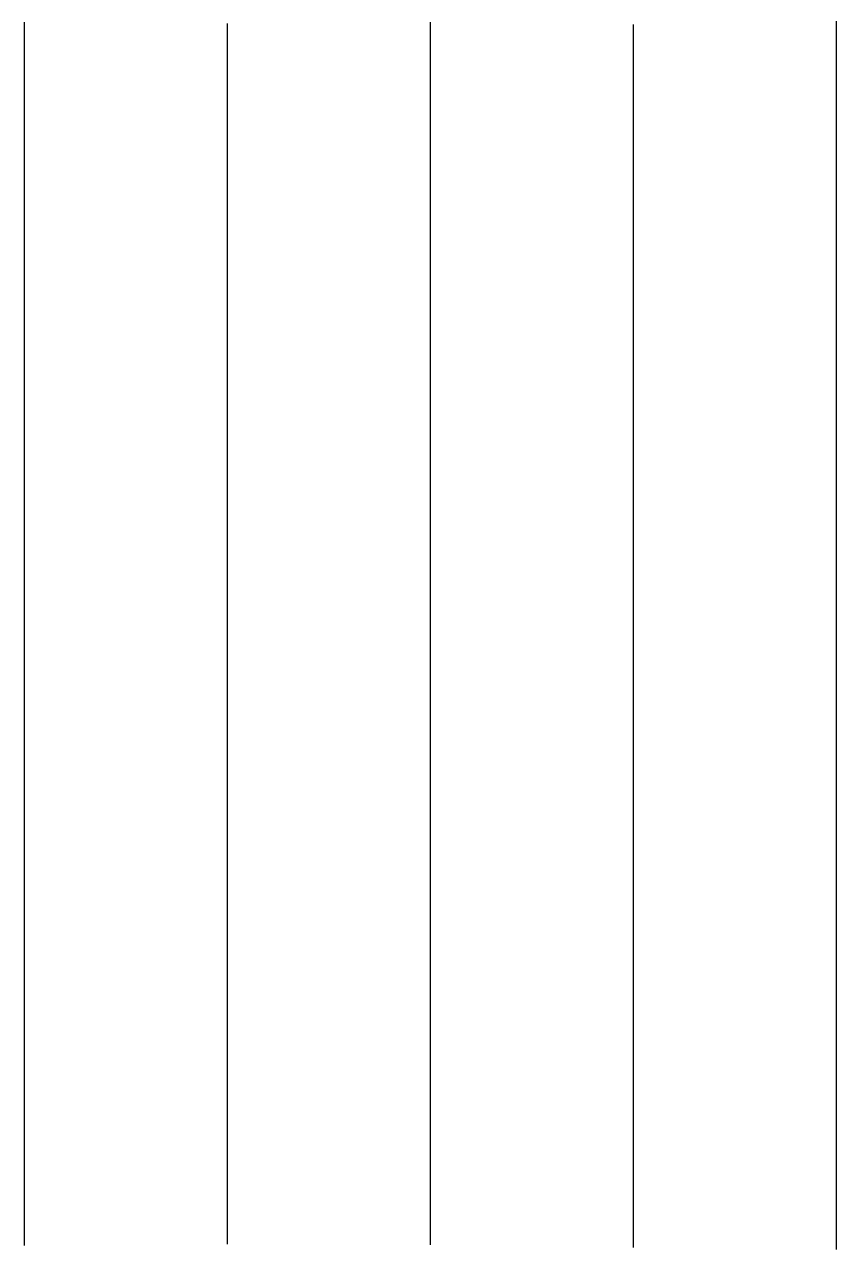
# Model space of a CAD drawing. Extents: x -400 to 0, y -315 to 2087.
# Drawn here: x -400 to 0, y 285 to 886 of the extents above; entities that cross this region are included whole.
import ezdxf

# ---------------------------------------------------------------- set-up
doc = ezdxf.new("R2010")
doc.units = 0

msp = doc.modelspace()

# ---------------------------------------------------------------- linework, layer by layer
at = {"layer": 'LAY0', "color": 2}
for points in [[(-400.1, 284.401), (-400.1, 286.106), (-400.1, 287.815), (-400.1, 289.529), (-400.1, 291.287), (-400.1, 293.055), (-400.1, 294.83), (-400.1, 296.614), (-400.1, 299.002), (-400.1, 301.4), (-400.1, 303.808), (-400.1, 305.618), (-400.1, 307.432), (-400.1, 309.248), (-400.1, 311.066), (-400.1, 312.73), (-400.1, 314.39), (-400.1, 316.048), (-400.1, 317.704), (-400.1, 319.909), (-400.1, 322.11), (-400.1, 324.309), (-400.1, 325.957), (-400.1, 327.604), (-400.1, 329.25), (-400.1, 330.897), (-400.1, 332.624), (-400.1, 334.347), (-400.1, 336.065), (-400.1, 337.779), (-400.1, 340.061), (-400.1, 342.34), (-400.1, 344.617), (-400.1, 346.324), (-400.1, 348.032), (-400.1, 349.741), (-400.1, 351.453), (-400.1, 353.231), (-400.1, 355.018), (-400.1, 356.814), (-400.1, 358.618), (-400.1, 361.034), (-400.1, 363.463), (-400.1, 365.901), (-400.1, 367.736), (-400.1, 369.574), (-400.1, 371.417), (-400.1, 373.262), (-400.1, 374.911), (-400.1, 376.569), (-400.1, 378.234), (-400.1, 379.907), (-400.1, 382.147), (-400.1, 384.398), (-400.1, 386.657), (-400.1, 388.357), (-400.1, 390.06), (-400.1, 391.767), (-400.1, 393.476), (-400.1, 395.047), (-400.1, 396.621), (-400.1, 398.2), (-400.1, 399.783), (-400.1, 401.898), (-400.1, 404.017), (-400.1, 406.141), (-400.1, 407.736), (-400.1, 409.332), (-400.1, 410.929), (-400.1, 412.526), (-400.1, 414.039), (-400.1, 415.551), (-400.1, 417.063), (-400.1, 418.574), (-400.1, 420.588), (-400.1, 422.602), (-400.1, 424.614), (-400.1, 426.122), (-400.1, 427.63), (-400.1, 429.137), (-400.1, 430.644), (-400.1, 432.1), (-400.1, 433.554), (-400.1, 435.004), (-400.1, 436.451), (-400.1, 438.376), (-400.1, 440.297), (-400.1, 442.214), (-400.1, 443.649), (-400.1, 445.082), (-400.1, 446.514), (-400.1, 447.945), (-400.1, 449.343), (-400.1, 450.737), (-400.1, 452.126), (-400.1, 453.512), (-400.1, 455.354), (-400.1, 457.19), (-400.1, 459.022), (-400.1, 460.392), (-400.1, 461.761), (-400.1, 463.127), (-400.1, 464.492), (-400.1, 465.829), (-400.1, 467.161), (-400.1, 468.49), (-400.1, 469.816), (-400.1, 471.579), (-400.1, 473.336), (-400.1, 475.089), (-400.1, 476.402), (-400.1, 477.712), (-400.1, 479.02), (-400.1, 480.327), (-400.1, 481.602), (-400.1, 482.874), (-400.1, 484.145), (-400.1, 485.413), (-400.1, 487.1), (-400.1, 488.784), (-400.1, 490.464), (-400.1, 491.723), (-400.1, 492.979), (-400.1, 494.235), (-400.1, 495.489), (-400.1, 496.968), (-400.1, 498.446), (-400.1, 499.922), (-400.1, 501.395), (-400.1, 503.357), (-400.1, 505.315), (-400.1, 507.268), (-400.1, 508.729), (-400.1, 510.188), (-400.1, 511.643), (-400.1, 513.096), (-400.1, 514.541), (-400.1, 515.983), (-400.1, 517.42), (-400.1, 518.853), (-400.1, 520.759), (-400.1, 522.661), (-400.1, 524.558), (-400.1, 525.979), (-400.1, 527.398), (-400.1, 528.817), (-400.1, 530.235), (-400.1, 531.642), (-400.1, 533.044), (-400.1, 534.442), (-400.1, 535.835), (-400.1, 537.687), (-400.1, 539.534), (-400.1, 541.377), (-400.1, 542.758), (-400.1, 544.136), (-400.1, 545.515), (-400.1, 546.893), (-400.1, 548.257), (-400.1, 549.618), (-400.1, 550.974), (-400.1, 552.327), (-400.1, 554.125), (-400.1, 555.918), (-400.1, 557.707), (-400.1, 559.045), (-400.1, 560.382), (-400.1, 561.718), (-400.1, 563.052), (-400.1, 564.373), (-400.1, 565.691), (-400.1, 567.006), (-400.1, 568.317), (-400.1, 570.06), (-400.1, 571.799), (-400.1, 573.532), (-400.1, 574.83), (-400.1, 576.125), (-400.1, 577.417), (-400.1, 578.708), (-400.1, 579.986), (-400.1, 581.262), (-400.1, 582.535), (-400.1, 583.805), (-400.1, 585.495), (-400.1, 587.18), (-400.1, 588.86), (-400.1, 590.117), (-400.1, 591.371), (-400.1, 592.622), (-400.1, 593.871), (-400.1, 595.108), (-400.1, 596.344), (-400.1, 597.578), (-400.1, 598.809), (-400.1, 600.448), (-400.1, 602.083), (-400.1, 603.712), (-400.1, 604.931), (-400.1, 606.147), (-400.1, 607.36), (-400.1, 608.57), (-400.1, 609.769), (-400.1, 610.968), (-400.1, 612.165), (-400.1, 613.362), (-400.1, 614.954), (-400.1, 616.542), (-400.1, 618.126), (-400.1, 619.31), (-400.1, 620.491), (-400.1, 621.669), (-400.1, 622.843), (-400.1, 624.66), (-400.1, 626.469), (-400.1, 628.27), (-400.1, 630.065), (-400.1, 632.45), (-400.1, 634.825), (-400.1, 637.194), (-400.1, 638.967), (-400.1, 640.738), (-400.1, 642.507), (-400.1, 644.276), (-400.1, 646.022), (-400.1, 647.764), (-400.1, 649.501), (-400.1, 651.234), (-400.1, 653.538), (-400.1, 655.833), (-400.1, 658.12), (-400.1, 659.829), (-400.1, 661.534), (-400.1, 663.233), (-400.1, 664.928), (-400.1, 666.6), (-400.1, 668.272), (-400.1, 669.943), (-400.1, 671.612), (-400.1, 673.832), (-400.1, 676.045), (-400.1, 678.249), (-400.1, 679.895), (-400.1, 681.534), (-400.1, 683.165), (-400.1, 684.787), (-400.1, 686.39), (-400.1, 687.997), (-400.1, 689.604), (-400.1, 691.211), (-400.1, 693.351), (-400.1, 695.485), (-400.1, 697.61), (-400.1, 699.196), (-400.1, 700.773), (-400.1, 702.341), (-400.1, 703.897), (-400.1, 705.704), (-400.1, 707.509), (-400.1, 709.311), (-400.1, 711.109), (-400.1, 713.501), (-400.1, 715.883), (-400.1, 718.255), (-400.1, 720.025), (-400.1, 721.788), (-400.1, 723.543), (-400.1, 725.288), (-400.1, 726.249), (-400.1, 727.21), (-400.1, 728.172), (-400.1, 729.132), (-400.1, 730.412), (-400.1, 731.69), (-400.1, 732.964), (-400.1, 733.917), (-400.1, 734.867), (-400.1, 735.815), (-400.1, 736.759), (-400.1, 737.699), (-400.1, 738.64), (-400.1, 739.58), (-400.1, 740.52), (-400.1, 741.772), (-400.1, 743.021), (-400.1, 744.267), (-400.1, 745.199), (-400.1, 746.129), (-400.1, 747.057), (-400.1, 747.981), (-400.1, 748.903), (-400.1, 749.824), (-400.1, 750.745), (-400.1, 751.664), (-400.1, 752.889), (-400.1, 754.112), (-400.1, 755.332), (-400.1, 756.244), (-400.1, 757.155), (-400.1, 758.064), (-400.1, 758.97), (-400.1, 759.873), (-400.1, 760.776), (-400.1, 761.678), (-400.1, 762.579), (-400.1, 763.778), (-400.1, 764.976), (-400.1, 766.171), (-400.1, 767.065), (-400.1, 767.957), (-400.1, 768.848), (-400.1, 769.737), (-400.1, 770.623), (-400.1, 771.508), (-400.1, 772.392), (-400.1, 773.275), (-400.1, 774.451), (-400.1, 775.624), (-400.1, 776.795), (-400.1, 777.672), (-400.1, 778.547), (-400.1, 779.42), (-400.1, 780.292), (-400.1, 781.16), (-400.1, 782.028), (-400.1, 782.895), (-400.1, 783.761), (-400.1, 784.913), (-400.1, 786.063), (-400.1, 787.211), (-400.1, 788.07), (-400.1, 788.928), (-400.1, 789.784), (-400.1, 790.639), (-400.1, 791.491), (-400.1, 792.342), (-400.1, 793.192), (-400.1, 794.04), (-400.1, 795.169), (-400.1, 796.296), (-400.1, 797.421), (-400.1, 798.263), (-400.1, 799.103), (-400.1, 799.943), (-400.1, 800.78), (-400.1, 801.615), (-400.1, 802.449), (-400.1, 803.281), (-400.1, 804.112), (-400.1, 805.218), (-400.1, 806.321), (-400.1, 807.422), (-400.1, 808.246), (-400.1, 809.069), (-400.1, 809.891), (-400.1, 810.711), (-400.1, 812.336), (-400.1, 813.961), (-400.1, 815.584), (-400.1, 817.205), (-400.1, 819.361), (-400.1, 821.511), (-400.1, 823.652), (-400.1, 825.252), (-400.1, 826.845), (-400.1, 828.43), (-400.1, 830.008), (-400.1, 831.582), (-400.1, 833.153), (-400.1, 834.72), (-400.1, 836.285), (-400.1, 838.365), (-400.1, 840.439), (-400.1, 842.505), (-400.1, 844.049), (-400.1, 845.588), (-400.1, 847.123), (-400.1, 848.652), (-400.1, 850.175), (-400.1, 851.694), (-400.1, 853.209), (-400.1, 854.72), (-400.1, 856.729), (-400.1, 858.731), (-400.1, 860.725), (-400.1, 862.216), (-400.1, 863.702), (-400.1, 865.184), (-400.1, 866.663), (-400.1, 868.133), (-400.1, 869.6), (-400.1, 871.061), (-400.1, 872.518), (-400.1, 874.454), (-400.1, 876.381), (-400.1, 878.301), (-400.1, 879.736), (-400.1, 881.166), (-400.1, 882.593), (-400.1, 884.015), (-400.1, 885.429), (-400.1, 886.839)], [(-300.1, 284.959), (-300.1, 285.85), (-300.1, 286.741), (-300.1, 287.591), (-300.1, 288.442), (-300.1, 289.293), (-300.1, 290.144), (-300.1, 291.279), (-300.1, 292.414), (-300.1, 293.549), (-300.1, 294.4), (-300.1, 295.252), (-300.1, 296.103), (-300.1, 296.954), (-300.1, 297.783), (-300.1, 298.611), (-300.1, 299.436), (-300.1, 300.261), (-300.1, 301.357), (-300.1, 302.45), (-300.1, 303.542), (-300.1, 304.359), (-300.1, 305.174), (-300.1, 305.989), (-300.1, 306.803), (-300.1, 307.604), (-300.1, 308.404), (-300.1, 309.201), (-300.1, 309.996), (-300.1, 311.054), (-300.1, 312.11), (-300.1, 313.163), (-300.1, 313.951), (-300.1, 314.739), (-300.1, 315.525), (-300.1, 316.311), (-300.1, 317.085), (-300.1, 317.857), (-300.1, 318.627), (-300.1, 319.395), (-300.1, 320.417), (-300.1, 321.436), (-300.1, 322.452), (-300.1, 323.214), (-300.1, 323.974), (-300.1, 324.733), (-300.1, 325.491), (-300.1, 326.238), (-300.1, 326.983), (-300.1, 327.726), (-300.1, 328.468), (-300.1, 329.454), (-300.1, 330.438), (-300.1, 331.42), (-300.1, 332.154), (-300.1, 332.888), (-300.1, 333.62), (-300.1, 334.352), (-300.1, 335.302), (-300.1, 336.252), (-300.1, 337.203), (-300.1, 338.153), (-300.1, 339.418), (-300.1, 340.682), (-300.1, 341.943), (-300.1, 342.886), (-300.1, 343.827), (-300.1, 344.765), (-300.1, 345.7), (-300.1, 346.628), (-300.1, 347.555), (-300.1, 348.481), (-300.1, 349.408), (-300.1, 350.641), (-300.1, 351.873), (-300.1, 353.102), (-300.1, 354.023), (-300.1, 354.941), (-300.1, 355.858), (-300.1, 356.772), (-300.1, 357.68), (-300.1, 358.587), (-300.1, 359.493), (-300.1, 360.399), (-300.1, 361.604), (-300.1, 362.808), (-300.1, 364.009), (-300.1, 364.909), (-300.1, 365.808), (-300.1, 366.705), (-300.1, 367.601), (-300.1, 368.491), (-300.1, 369.379), (-300.1, 370.267), (-300.1, 371.153), (-300.1, 372.332), (-300.1, 373.51), (-300.1, 374.686), (-300.1, 375.567), (-300.1, 376.447), (-300.1, 377.326), (-300.1, 378.204), (-300.1, 379.076), (-300.1, 379.947), (-300.1, 380.816), (-300.1, 381.684), (-300.1, 382.839), (-300.1, 383.992), (-300.1, 385.143), (-300.1, 386.006), (-300.1, 386.868), (-300.1, 387.729), (-300.1, 388.59), (-300.1, 389.445), (-300.1, 390.297), (-300.1, 391.149), (-300.1, 391.999), (-300.1, 393.13), (-300.1, 394.26), (-300.1, 395.387), (-300.1, 396.232), (-300.1, 397.076), (-300.1, 397.92), (-300.1, 398.763), (-300.1, 399.6), (-300.1, 400.436), (-300.1, 401.27), (-300.1, 402.102), (-300.1, 403.211), (-300.1, 404.317), (-300.1, 405.422), (-300.1, 406.249), (-300.1, 407.076), (-300.1, 407.902), (-300.1, 408.728), (-300.1, 409.548), (-300.1, 410.366), (-300.1, 411.183), (-300.1, 411.998), (-300.1, 413.084), (-300.1, 414.169), (-300.1, 415.251), (-300.1, 416.062), (-300.1, 416.872), (-300.1, 417.681), (-300.1, 418.49), (-300.1, 419.292), (-300.1, 420.094), (-300.1, 420.894), (-300.1, 421.694), (-300.1, 422.758), (-300.1, 423.821), (-300.1, 424.882), (-300.1, 425.677), (-300.1, 426.471), (-300.1, 427.264), (-300.1, 428.056), (-300.1, 428.843), (-300.1, 429.628), (-300.1, 430.413), (-300.1, 431.198), (-300.1, 432.242), (-300.1, 433.284), (-300.1, 434.325), (-300.1, 435.105), (-300.1, 435.883), (-300.1, 436.661), (-300.1, 437.438), (-300.1, 438.209), (-300.1, 438.98), (-300.1, 439.751), (-300.1, 440.521), (-300.1, 441.546), (-300.1, 442.569), (-300.1, 443.592), (-300.1, 444.357), (-300.1, 445.122), (-300.1, 445.885), (-300.1, 446.647), (-300.1, 447.405), (-300.1, 448.162), (-300.1, 448.919), (-300.1, 449.676), (-300.1, 450.683), (-300.1, 451.69), (-300.1, 452.695), (-300.1, 453.448), (-300.1, 454.199), (-300.1, 454.949), (-300.1, 455.698), (-300.1, 456.443), (-300.1, 457.188), (-300.1, 457.932), (-300.1, 458.677), (-300.1, 459.669), (-300.1, 460.66), (-300.1, 461.649), (-300.1, 462.39), (-300.1, 463.129), (-300.1, 463.868), (-300.1, 464.604), (-300.1, 465.337), (-300.1, 466.07), (-300.1, 466.804), (-300.1, 467.537), (-300.1, 468.515), (-300.1, 469.491), (-300.1, 470.466), (-300.1, 471.196), (-300.1, 471.925), (-300.1, 472.652), (-300.1, 473.377), (-300.1, 474.099), (-300.1, 474.822), (-300.1, 475.545), (-300.1, 476.268), (-300.1, 477.232), (-300.1, 478.195), (-300.1, 479.157), (-300.1, 479.877), (-300.1, 480.596), (-300.1, 481.313), (-300.1, 482.028), (-300.1, 482.74), (-300.1, 483.452), (-300.1, 484.166), (-300.1, 484.879), (-300.1, 485.831), (-300.1, 486.782), (-300.1, 487.731), (-300.1, 488.442), (-300.1, 489.151), (-300.1, 489.858), (-300.1, 490.563), (-300.1, 491.407), (-300.1, 492.25), (-300.1, 493.091), (-300.1, 493.931), (-300.1, 495.049), (-300.1, 496.165), (-300.1, 497.279), (-300.1, 498.115), (-300.1, 498.95), (-300.1, 499.785), (-300.1, 500.619), (-300.1, 501.881), (-300.1, 503.152), (-300.1, 504.429), (-300.1, 505.711), (-300.1, 507.424), (-300.1, 509.136), (-300.1, 510.842), (-300.1, 512.114), (-300.1, 513.377), (-300.1, 514.63), (-300.1, 515.87), (-300.1, 517.112), (-300.1, 518.358), (-300.1, 519.605), (-300.1, 520.854), (-300.1, 522.519), (-300.1, 524.182), (-300.1, 525.841), (-300.1, 527.08), (-300.1, 528.315), (-300.1, 529.544), (-300.1, 530.767), (-300.1, 531.985), (-300.1, 533.204), (-300.1, 534.425), (-300.1, 535.647), (-300.1, 537.275), (-300.1, 538.901), (-300.1, 540.523), (-300.1, 541.737), (-300.1, 542.946), (-300.1, 544.151), (-300.1, 545.351), (-300.1, 546.548), (-300.1, 547.746), (-300.1, 548.943), (-300.1, 550.139), (-300.1, 551.732), (-300.1, 553.323), (-300.1, 554.911), (-300.1, 556.1), (-300.1, 557.286), (-300.1, 558.47), (-300.1, 559.65), (-300.1, 560.827), (-300.1, 562.002), (-300.1, 563.176), (-300.1, 564.349), (-300.1, 565.911), (-300.1, 567.471), (-300.1, 569.027), (-300.1, 570.192), (-300.1, 571.356), (-300.1, 572.518), (-300.1, 573.677), (-300.1, 574.832), (-300.1, 575.986), (-300.1, 577.137), (-300.1, 578.287), (-300.1, 579.817), (-300.1, 581.345), (-300.1, 582.87), (-300.1, 584.012), (-300.1, 585.152), (-300.1, 586.291), (-300.1, 587.428), (-300.1, 588.56), (-300.1, 589.69), (-300.1, 590.818), (-300.1, 591.943), (-300.1, 593.441), (-300.1, 594.935), (-300.1, 596.427), (-300.1, 597.544), (-300.1, 598.659), (-300.1, 599.773), (-300.1, 600.886), (-300.1, 601.993), (-300.1, 603.097), (-300.1, 604.198), (-300.1, 605.297), (-300.1, 606.76), (-300.1, 608.219), (-300.1, 609.674), (-300.1, 610.764), (-300.1, 611.851), (-300.1, 612.938), (-300.1, 614.023), (-300.1, 616.304), (-300.1, 618.604), (-300.1, 620.92), (-300.1, 623.247), (-300.1, 626.356), (-300.1, 629.462), (-300.1, 632.554), (-300.1, 634.856), (-300.1, 637.139), (-300.1, 639.396), (-300.1, 641.624), (-300.1, 643.867), (-300.1, 646.114), (-300.1, 648.362), (-300.1, 650.609), (-300.1, 653.604), (-300.1, 656.591), (-300.1, 659.567), (-300.1, 661.789), (-300.1, 664.001), (-300.1, 666.202), (-300.1, 668.389), (-300.1, 670.582), (-300.1, 672.765), (-300.1, 674.937), (-300.1, 677.101), (-300.1, 679.972), (-300.1, 682.832), (-300.1, 685.681), (-300.1, 687.813), (-300.1, 689.941), (-300.1, 692.066), (-300.1, 694.19), (-300.1, 696.363), (-300.1, 698.51), (-300.1, 700.631), (-300.1, 702.728), (-300.1, 705.489), (-300.1, 708.213), (-300.1, 710.904), (-300.1, 712.902), (-300.1, 714.884), (-300.1, 716.851), (-300.1, 718.805), (-300.1, 720.809), (-300.1, 722.802), (-300.1, 724.787), (-300.1, 726.764), (-300.1, 729.39), (-300.1, 732.009), (-300.1, 734.623), (-300.1, 736.582), (-300.1, 738.542), (-300.1, 740.504), (-300.1, 742.47), (-300.1, 744.421), (-300.1, 746.363), (-300.1, 748.296), (-300.1, 750.222), (-300.1, 752.78), (-300.1, 755.328), (-300.1, 757.869), (-300.1, 759.771), (-300.1, 761.672), (-300.1, 763.572), (-300.1, 765.472), (-300.1, 767.356), (-300.1, 769.23), (-300.1, 771.097), (-300.1, 772.955), (-300.1, 775.422), (-300.1, 777.877), (-300.1, 780.323), (-300.1, 782.152), (-300.1, 783.977), (-300.1, 785.798), (-300.1, 787.617), (-300.1, 789.416), (-300.1, 791.207), (-300.1, 792.99), (-300.1, 794.765), (-300.1, 797.12), (-300.1, 799.462), (-300.1, 801.792), (-300.1, 803.532), (-300.1, 805.265), (-300.1, 806.992), (-300.1, 808.714), (-300.1, 810.43), (-300.1, 812.138), (-300.1, 813.84), (-300.1, 815.536), (-300.1, 817.789), (-300.1, 820.036), (-300.1, 822.279), (-300.1, 823.96), (-300.1, 825.641), (-300.1, 827.322), (-300.1, 829.005), (-300.1, 830.677), (-300.1, 832.343), (-300.1, 834.002), (-300.1, 835.655), (-300.1, 837.852), (-300.1, 840.041), (-300.1, 842.224), (-300.1, 843.858), (-300.1, 845.49), (-300.1, 847.12), (-300.1, 848.75), (-300.1, 850.369), (-300.1, 851.98), (-300.1, 853.586), (-300.1, 855.186), (-300.1, 857.311), (-300.1, 859.427), (-300.1, 861.535), (-300.1, 863.112), (-300.1, 864.685), (-300.1, 866.255), (-300.1, 867.822), (-300.1, 869.377), (-300.1, 870.925), (-300.1, 872.468), (-300.1, 874.005), (-300.1, 876.046), (-300.1, 878.078), (-300.1, 880.1), (-300.1, 881.611), (-300.1, 883.118), (-300.1, 884.619), (-300.1, 886.116)], [(-200.1, 284.718), (-200.1, 285.598), (-200.1, 286.772), (-200.1, 287.945), (-200.1, 289.115), (-200.1, 289.989), (-200.1, 290.86), (-200.1, 291.726), (-200.1, 292.587), (-200.1, 293.429), (-200.1, 294.28), (-200.1, 295.139), (-200.1, 296.003), (-200.1, 297.161), (-200.1, 298.319), (-200.1, 299.473), (-200.1, 300.332), (-200.1, 301.184), (-200.1, 302.026), (-200.1, 302.857), (-200.1, 303.628), (-200.1, 304.396), (-200.1, 305.162), (-200.1, 305.925), (-200.1, 306.939), (-200.1, 307.952), (-200.1, 308.965), (-200.1, 309.724), (-200.1, 310.484), (-200.1, 311.245), (-200.1, 312.008), (-200.1, 312.764), (-200.1, 313.517), (-200.1, 314.27), (-200.1, 315.021), (-200.1, 316.021), (-200.1, 317.02), (-200.1, 318.017), (-200.1, 318.765), (-200.1, 319.512), (-200.1, 320.259), (-200.1, 321.005), (-200.1, 321.632), (-200.1, 322.261), (-200.1, 322.892), (-200.1, 323.524), (-200.1, 324.368), (-200.1, 325.212), (-200.1, 326.054), (-200.1, 326.683), (-200.1, 327.311), (-200.1, 327.935), (-200.1, 328.556), (-200.1, 329.176), (-200.1, 329.798), (-200.1, 330.421), (-200.1, 331.044), (-200.1, 331.876), (-200.1, 332.708), (-200.1, 333.538), (-200.1, 334.159), (-200.1, 334.779), (-200.1, 335.397), (-200.1, 336.012), (-200.1, 336.626), (-200.1, 337.241), (-200.1, 337.856), (-200.1, 338.472), (-200.1, 339.294), (-200.1, 340.115), (-200.1, 340.935), (-200.1, 341.549), (-200.1, 342.161), (-200.1, 342.773), (-200.1, 343.382), (-200.1, 343.991), (-200.1, 344.6), (-200.1, 345.209), (-200.1, 345.818), (-200.1, 346.63), (-200.1, 347.441), (-200.1, 348.252), (-200.1, 348.859), (-200.1, 349.465), (-200.1, 350.071), (-200.1, 350.675), (-200.1, 351.278), (-200.1, 351.881), (-200.1, 352.484), (-200.1, 353.086), (-200.1, 353.889), (-200.1, 354.692), (-200.1, 355.493), (-200.1, 356.094), (-200.1, 356.694), (-200.1, 357.293), (-200.1, 357.892), (-200.1, 358.489), (-200.1, 359.086), (-200.1, 359.683), (-200.1, 360.278), (-200.1, 361.072), (-200.1, 361.865), (-200.1, 362.657), (-200.1, 363.251), (-200.1, 363.844), (-200.1, 364.437), (-200.1, 365.03), (-200.1, 365.621), (-200.1, 366.211), (-200.1, 366.8), (-200.1, 367.389), (-200.1, 368.173), (-200.1, 368.956), (-200.1, 369.738), (-200.1, 370.324), (-200.1, 370.91), (-200.1, 371.496), (-200.1, 372.081), (-200.1, 372.664), (-200.1, 373.247), (-200.1, 373.828), (-200.1, 374.408), (-200.1, 375.181), (-200.1, 375.953), (-200.1, 376.724), (-200.1, 377.302), (-200.1, 377.88), (-200.1, 378.457), (-200.1, 379.034), (-200.1, 380.432), (-200.1, 381.875), (-200.1, 383.353), (-200.1, 384.858), (-200.1, 386.891), (-200.1, 388.934), (-200.1, 390.962), (-200.1, 392.461), (-200.1, 393.93), (-200.1, 395.361), (-200.1, 396.746), (-200.1, 398.213), (-200.1, 399.676), (-200.1, 401.137), (-200.1, 402.595), (-200.1, 404.536), (-200.1, 406.474), (-200.1, 408.411), (-200.1, 409.862), (-200.1, 411.313), (-200.1, 412.764), (-200.1, 414.215), (-200.1, 415.669), (-200.1, 417.113), (-200.1, 418.55), (-200.1, 419.98), (-200.1, 421.879), (-200.1, 423.773), (-200.1, 425.664), (-200.1, 427.083), (-200.1, 428.504), (-200.1, 429.929), (-200.1, 431.359), (-200.1, 432.773), (-200.1, 434.179), (-200.1, 435.578), (-200.1, 436.97), (-200.1, 438.818), (-200.1, 440.659), (-200.1, 442.496), (-200.1, 443.872), (-200.1, 445.248), (-200.1, 446.625), (-200.1, 448.003), (-200.1, 449.345), (-200.1, 450.696), (-200.1, 452.053), (-200.1, 453.415), (-200.1, 455.235), (-200.1, 457.057), (-200.1, 458.874), (-200.1, 460.232), (-200.1, 461.583), (-200.1, 462.926), (-200.1, 464.259), (-200.1, 465.602), (-200.1, 466.945), (-200.1, 468.29), (-200.1, 469.635), (-200.1, 471.427), (-200.1, 473.219), (-200.1, 475.008), (-200.1, 476.348), (-200.1, 477.686), (-200.1, 479.021), (-200.1, 480.353), (-200.1, 481.691), (-200.1, 483.025), (-200.1, 484.354), (-200.1, 485.68), (-200.1, 487.445), (-200.1, 489.207), (-200.1, 490.967), (-200.1, 492.288), (-200.1, 493.609), (-200.1, 494.932), (-200.1, 496.257), (-200.1, 497.576), (-200.1, 498.891), (-200.1, 500.202), (-200.1, 501.511), (-200.1, 503.251), (-200.1, 504.988), (-200.1, 506.724), (-200.1, 508.025), (-200.1, 509.327), (-200.1, 510.629), (-200.1, 511.933), (-200.1, 513.229), (-200.1, 514.522), (-200.1, 515.812), (-200.1, 517.099), (-200.1, 518.811), (-200.1, 520.52), (-200.1, 522.227), (-200.1, 523.506), (-200.1, 524.785), (-200.1, 526.064), (-200.1, 527.343), (-200.1, 528.614), (-200.1, 529.883), (-200.1, 531.149), (-200.1, 532.412), (-200.1, 534.093), (-200.1, 535.77), (-200.1, 537.445), (-200.1, 538.7), (-200.1, 539.954), (-200.1, 541.207), (-200.1, 542.46), (-200.1, 543.703), (-200.1, 544.945), (-200.1, 546.186), (-200.1, 547.424), (-200.1, 549.072), (-200.1, 550.718), (-200.1, 552.36), (-200.1, 553.589), (-200.1, 554.817), (-200.1, 556.043), (-200.1, 557.267), (-200.1, 558.485), (-200.1, 559.7), (-200.1, 560.914), (-200.1, 562.127), (-200.1, 563.741), (-200.1, 565.352), (-200.1, 566.96), (-200.1, 568.164), (-200.1, 569.366), (-200.1, 570.566), (-200.1, 571.763), (-200.1, 572.963), (-200.1, 574.159), (-200.1, 575.352), (-200.1, 576.543), (-200.1, 578.127), (-200.1, 579.709), (-200.1, 581.29), (-200.1, 582.477), (-200.1, 583.665), (-200.1, 584.856), (-200.1, 586.048), (-200.1, 587.236), (-200.1, 588.42), (-200.1, 589.602), (-200.1, 590.782), (-200.1, 592.353), (-200.1, 593.921), (-200.1, 595.488), (-200.1, 596.664), (-200.1, 597.839), (-200.1, 599.016), (-200.1, 600.193), (-200.1, 601.366), (-200.1, 602.536), (-200.1, 603.704), (-200.1, 604.87), (-200.1, 606.422), (-200.1, 607.972), (-200.1, 609.521), (-200.1, 610.681), (-200.1, 611.841), (-200.1, 613.002), (-200.1, 614.162), (-200.1, 615.318), (-200.1, 616.471), (-200.1, 617.623), (-200.1, 618.772), (-200.1, 620.303), (-200.1, 621.831), (-200.1, 623.358), (-200.1, 624.501), (-200.1, 625.644), (-200.1, 626.787), (-200.1, 627.928), (-200.1, 629.065), (-200.1, 630.2), (-200.1, 631.334), (-200.1, 632.466), (-200.1, 633.973), (-200.1, 635.478), (-200.1, 636.98), (-200.1, 638.106), (-200.1, 639.23), (-200.1, 640.354), (-200.1, 641.476), (-200.1, 642.593), (-200.1, 643.709), (-200.1, 644.824), (-200.1, 645.938), (-200.1, 647.421), (-200.1, 648.901), (-200.1, 650.379), (-200.1, 651.486), (-200.1, 652.592), (-200.1, 653.696), (-200.1, 654.799), (-200.1, 655.897), (-200.1, 656.994), (-200.1, 658.09), (-200.1, 659.185), (-200.1, 660.643), (-200.1, 662.099), (-200.1, 663.553), (-200.1, 664.641), (-200.1, 665.728), (-200.1, 666.813), (-200.1, 667.897), (-200.1, 668.976), (-200.1, 670.055), (-200.1, 671.133), (-200.1, 672.21), (-200.1, 673.644), (-200.1, 675.075), (-200.1, 676.505), (-200.1, 677.575), (-200.1, 678.644), (-200.1, 679.711), (-200.1, 680.777), (-200.1, 682.904), (-200.1, 685.025), (-200.1, 687.14), (-200.1, 689.25), (-200.1, 692.056), (-200.1, 694.853), (-200.1, 697.644), (-200.1, 699.733), (-200.1, 701.819), (-200.1, 703.902), (-200.1, 705.983), (-200.1, 708.044), (-200.1, 710.102), (-200.1, 712.157), (-200.1, 714.208), (-200.1, 716.937), (-200.1, 719.658), (-200.1, 722.37), (-200.1, 724.398), (-200.1, 726.421), (-200.1, 728.437), (-200.1, 730.446), (-200.1, 732.437), (-200.1, 734.428), (-200.1, 736.418), (-200.1, 738.406), (-200.1, 741.052), (-200.1, 743.691), (-200.1, 746.32), (-200.1, 748.285), (-200.1, 750.242), (-200.1, 752.19), (-200.1, 754.129), (-200.1, 756.054), (-200.1, 757.979), (-200.1, 759.905), (-200.1, 761.83), (-200.1, 764.392), (-200.1, 766.948), (-200.1, 769.494), (-200.1, 771.395), (-200.1, 773.289), (-200.1, 775.173), (-200.1, 777.046), (-200.1, 779.018), (-200.1, 780.987), (-200.1, 782.954), (-200.1, 784.918), (-200.1, 787.53), (-200.1, 790.133), (-200.1, 792.727), (-200.1, 794.665), (-200.1, 796.595), (-200.1, 798.519), (-200.1, 800.434), (-200.1, 801.761), (-200.1, 803.088), (-200.1, 804.414), (-200.1, 805.739), (-200.1, 807.502), (-200.1, 809.261), (-200.1, 811.015), (-200.1, 812.327), (-200.1, 813.636), (-200.1, 814.94), (-200.1, 816.24), (-200.1, 817.535), (-200.1, 818.829), (-200.1, 820.121), (-200.1, 821.412), (-200.1, 823.129), (-200.1, 824.843), (-200.1, 826.552), (-200.1, 827.83), (-200.1, 829.105), (-200.1, 830.376), (-200.1, 831.643), (-200.1, 832.905), (-200.1, 834.166), (-200.1, 835.425), (-200.1, 836.682), (-200.1, 838.355), (-200.1, 840.023), (-200.1, 841.687), (-200.1, 842.931), (-200.1, 844.173), (-200.1, 845.411), (-200.1, 846.645), (-200.1, 847.874), (-200.1, 849.102), (-200.1, 850.327), (-200.1, 851.551), (-200.1, 853.179), (-200.1, 854.802), (-200.1, 856.421), (-200.1, 857.632), (-200.1, 858.839), (-200.1, 860.043), (-200.1, 861.244), (-200.1, 862.864), (-200.1, 864.483), (-200.1, 866.1), (-200.1, 867.714), (-200.1, 869.863), (-200.1, 872.004), (-200.1, 874.138), (-200.1, 875.733), (-200.1, 877.321), (-200.1, 878.903), (-200.1, 880.478), (-200.1, 882.047), (-200.1, 883.613), (-200.1, 885.178), (-200.1, 886.739)], [(-100.1, 283.412), (-100.1, 285.348), (-100.1, 286.799), (-100.1, 288.248), (-100.1, 289.697), (-100.1, 291.146), (-100.1, 292.568), (-100.1, 293.996), (-100.1, 295.429), (-100.1, 296.865), (-100.1, 298.781), (-100.1, 300.696), (-100.1, 302.606), (-100.1, 304.033), (-100.1, 305.454), (-100.1, 306.867), (-100.1, 308.27), (-100.1, 308.953), (-100.1, 309.631), (-100.1, 310.305), (-100.1, 310.976), (-100.1, 311.868), (-100.1, 312.758), (-100.1, 313.649), (-100.1, 314.319), (-100.1, 314.993), (-100.1, 315.67), (-100.1, 316.352), (-100.1, 317.027), (-100.1, 317.701), (-100.1, 318.373), (-100.1, 319.043), (-100.1, 319.936), (-100.1, 320.828), (-100.1, 321.719), (-100.1, 322.389), (-100.1, 323.059), (-100.1, 323.731), (-100.1, 324.405), (-100.1, 325.075), (-100.1, 325.744), (-100.1, 326.412), (-100.1, 327.08), (-100.1, 327.97), (-100.1, 328.859), (-100.1, 329.748), (-100.1, 330.415), (-100.1, 331.082), (-100.1, 331.748), (-100.1, 332.415), (-100.1, 333.079), (-100.1, 333.743), (-100.1, 334.408), (-100.1, 335.072), (-100.1, 335.958), (-100.1, 336.844), (-100.1, 337.729), (-100.1, 338.392), (-100.1, 339.055), (-100.1, 339.716), (-100.1, 340.377), (-100.1, 341.035), (-100.1, 341.694), (-100.1, 342.355), (-100.1, 343.016), (-100.1, 343.897), (-100.1, 344.779), (-100.1, 345.66), (-100.1, 346.319), (-100.1, 346.977), (-100.1, 347.634), (-100.1, 348.289), (-100.1, 348.942), (-100.1, 349.596), (-100.1, 350.253), (-100.1, 350.91), (-100.1, 351.787), (-100.1, 352.665), (-100.1, 353.541), (-100.1, 354.197), (-100.1, 354.852), (-100.1, 355.504), (-100.1, 356.154), (-100.1, 356.801), (-100.1, 357.452), (-100.1, 358.104), (-100.1, 358.758), (-100.1, 359.632), (-100.1, 360.505), (-100.1, 361.378), (-100.1, 362.031), (-100.1, 362.682), (-100.1, 363.33), (-100.1, 363.975), (-100.1, 364.617), (-100.1, 365.263), (-100.1, 365.912), (-100.1, 366.563), (-100.1, 367.433), (-100.1, 368.304), (-100.1, 369.173), (-100.1, 369.823), (-100.1, 370.471), (-100.1, 371.114), (-100.1, 371.754), (-100.1, 372.007), (-100.1, 372.26), (-100.1, 372.512), (-100.1, 372.765), (-100.1, 373.102), (-100.1, 373.438), (-100.1, 373.775), (-100.1, 374.028), (-100.1, 374.28), (-100.1, 374.532), (-100.1, 374.785), (-100.1, 375.454), (-100.1, 376.127), (-100.1, 376.802), (-100.1, 377.48), (-100.1, 378.385), (-100.1, 379.291), (-100.1, 380.195), (-100.1, 380.872), (-100.1, 381.545), (-100.1, 382.216), (-100.1, 382.883), (-100.1, 383.548), (-100.1, 384.218), (-100.1, 384.889), (-100.1, 385.563), (-100.1, 386.463), (-100.1, 387.364), (-100.1, 388.263), (-100.1, 388.936), (-100.1, 389.606), (-100.1, 390.273), (-100.1, 390.936), (-100.1, 391.6), (-100.1, 392.266), (-100.1, 392.934), (-100.1, 393.604), (-100.1, 394.498), (-100.1, 395.393), (-100.1, 396.287), (-100.1, 396.956), (-100.1, 397.623), (-100.1, 398.287), (-100.1, 398.948), (-100.1, 399.61), (-100.1, 400.273), (-100.1, 400.938), (-100.1, 401.604), (-100.1, 402.493), (-100.1, 403.383), (-100.1, 404.271), (-100.1, 404.936), (-100.1, 405.6), (-100.1, 406.261), (-100.1, 406.921), (-100.1, 407.58), (-100.1, 408.241), (-100.1, 408.903), (-100.1, 409.566), (-100.1, 410.449), (-100.1, 411.333), (-100.1, 412.217), (-100.1, 412.878), (-100.1, 413.538), (-100.1, 414.197), (-100.1, 414.854), (-100.1, 415.511), (-100.1, 416.169), (-100.1, 416.828), (-100.1, 417.487), (-100.1, 418.366), (-100.1, 419.244), (-100.1, 420.123), (-100.1, 420.78), (-100.1, 421.437), (-100.1, 422.093), (-100.1, 422.747), (-100.1, 423.401), (-100.1, 424.056), (-100.1, 424.71), (-100.1, 425.365), (-100.1, 426.239), (-100.1, 427.112), (-100.1, 427.985), (-100.1, 428.639), (-100.1, 429.292), (-100.1, 429.944), (-100.1, 430.594), (-100.1, 431.244), (-100.1, 431.894), (-100.1, 432.545), (-100.1, 433.196), (-100.1, 434.063), (-100.1, 434.93), (-100.1, 435.797), (-100.1, 436.446), (-100.1, 437.094), (-100.1, 437.741), (-100.1, 438.387), (-100.1, 439.628), (-100.1, 440.895), (-100.1, 442.185), (-100.1, 443.491), (-100.1, 445.25), (-100.1, 447.014), (-100.1, 448.771), (-100.1, 450.074), (-100.1, 451.36), (-100.1, 452.622), (-100.1, 453.856), (-100.1, 455.123), (-100.1, 456.398), (-100.1, 457.679), (-100.1, 458.966), (-100.1, 460.685), (-100.1, 462.406), (-100.1, 464.123), (-100.1, 465.405), (-100.1, 466.682), (-100.1, 467.951), (-100.1, 469.211), (-100.1, 470.477), (-100.1, 471.746), (-100.1, 473.017), (-100.1, 474.288), (-100.1, 475.985), (-100.1, 477.68), (-100.1, 479.373), (-100.1, 480.64), (-100.1, 481.904), (-100.1, 483.163), (-100.1, 484.419), (-100.1, 485.672), (-100.1, 486.926), (-100.1, 488.18), (-100.1, 489.434), (-100.1, 491.105), (-100.1, 492.774), (-100.1, 494.44), (-100.1, 495.687), (-100.1, 496.93), (-100.1, 498.171), (-100.1, 499.407), (-100.1, 500.634), (-100.1, 501.865), (-100.1, 503.099), (-100.1, 504.336), (-100.1, 505.986), (-100.1, 507.636), (-100.1, 509.283), (-100.1, 510.516), (-100.1, 511.745), (-100.1, 512.969), (-100.1, 514.188), (-100.1, 515.411), (-100.1, 516.634), (-100.1, 517.858), (-100.1, 519.082), (-100.1, 520.714), (-100.1, 522.345), (-100.1, 523.974), (-100.1, 525.195), (-100.1, 526.414), (-100.1, 527.631), (-100.1, 528.845), (-100.1, 530.058), (-100.1, 531.272), (-100.1, 532.485), (-100.1, 533.698), (-100.1, 535.315), (-100.1, 536.93), (-100.1, 538.544), (-100.1, 539.753), (-100.1, 540.961), (-100.1, 542.168), (-100.1, 543.373), (-100.1, 544.576), (-100.1, 545.778), (-100.1, 546.98), (-100.1, 548.181), (-100.1, 549.781), (-100.1, 551.38), (-100.1, 552.977), (-100.1, 554.174), (-100.1, 555.37), (-100.1, 556.564), (-100.1, 557.758), (-100.1, 558.948), (-100.1, 560.138), (-100.1, 561.327), (-100.1, 562.514), (-100.1, 564.097), (-100.1, 565.677), (-100.1, 567.256), (-100.1, 568.439), (-100.1, 569.62), (-100.1, 570.801), (-100.1, 571.98), (-100.1, 573.156), (-100.1, 574.331), (-100.1, 575.504), (-100.1, 576.677), (-100.1, 578.238), (-100.1, 579.798), (-100.1, 581.355), (-100.1, 582.522), (-100.1, 583.687), (-100.1, 584.851), (-100.1, 586.014), (-100.1, 587.173), (-100.1, 588.331), (-100.1, 589.487), (-100.1, 590.642), (-100.1, 592.179), (-100.1, 593.715), (-100.1, 595.248), (-100.1, 596.396), (-100.1, 597.542), (-100.1, 598.688), (-100.1, 599.832), (-100.1, 600.971), (-100.1, 602.108), (-100.1, 603.244), (-100.1, 604.379), (-100.1, 605.889), (-100.1, 607.397), (-100.1, 608.902), (-100.1, 610.028), (-100.1, 611.153), (-100.1, 612.277), (-100.1, 613.399), (-100.1, 615.591), (-100.1, 617.805), (-100.1, 620.035), (-100.1, 622.278), (-100.1, 625.279), (-100.1, 628.282), (-100.1, 631.275), (-100.1, 633.507), (-100.1, 635.722), (-100.1, 637.916), (-100.1, 640.084), (-100.1, 642.287), (-100.1, 644.487), (-100.1, 646.683), (-100.1, 648.877), (-100.1, 651.797), (-100.1, 654.71), (-100.1, 657.618), (-100.1, 659.796), (-100.1, 661.97), (-100.1, 664.14), (-100.1, 666.307), (-100.1, 668.463), (-100.1, 670.614), (-100.1, 672.761), (-100.1, 674.903), (-100.1, 677.753), (-100.1, 680.594), (-100.1, 683.427), (-100.1, 685.546), (-100.1, 687.662), (-100.1, 689.772), (-100.1, 691.878), (-100.1, 693.969), (-100.1, 696.054), (-100.1, 698.132), (-100.1, 700.205), (-100.1, 702.96), (-100.1, 705.705), (-100.1, 708.438), (-100.1, 710.482), (-100.1, 712.519), (-100.1, 714.55), (-100.1, 716.576), (-100.1, 718.591), (-100.1, 720.603), (-100.1, 722.611), (-100.1, 724.617), (-100.1, 727.287), (-100.1, 729.953), (-100.1, 732.615), (-100.1, 734.609), (-100.1, 736.601), (-100.1, 738.592), (-100.1, 740.581), (-100.1, 742.561), (-100.1, 744.538), (-100.1, 746.511), (-100.1, 748.48), (-100.1, 751.1), (-100.1, 753.714), (-100.1, 756.322), (-100.1, 758.274), (-100.1, 760.223), (-100.1, 762.168), (-100.1, 764.11), (-100.1, 766.041), (-100.1, 767.968), (-100.1, 769.889), (-100.1, 771.806), (-100.1, 774.355), (-100.1, 776.896), (-100.1, 779.428), (-100.1, 781.322), (-100.1, 783.211), (-100.1, 785.096), (-100.1, 786.976), (-100.1, 788.842), (-100.1, 790.702), (-100.1, 792.557), (-100.1, 794.406), (-100.1, 796.862), (-100.1, 799.308), (-100.1, 801.743), (-100.1, 803.563), (-100.1, 805.376), (-100.1, 807.184), (-100.1, 808.985), (-100.1, 810.777), (-100.1, 812.565), (-100.1, 814.351), (-100.1, 816.133), (-100.1, 818.505), (-100.1, 820.872), (-100.1, 823.234), (-100.1, 825.002), (-100.1, 826.768), (-100.1, 828.532), (-100.1, 830.293), (-100.1, 832.046), (-100.1, 833.795), (-100.1, 835.541), (-100.1, 837.282), (-100.1, 839.599), (-100.1, 841.908), (-100.1, 844.211), (-100.1, 845.934), (-100.1, 847.653), (-100.1, 849.369), (-100.1, 851.08), (-100.1, 852.782), (-100.1, 854.479), (-100.1, 856.171), (-100.1, 857.859), (-100.1, 860.102), (-100.1, 862.337), (-100.1, 864.563), (-100.1, 866.227), (-100.1, 867.886), (-100.1, 869.54), (-100.1, 871.189), (-100.1, 872.826), (-100.1, 874.458), (-100.1, 876.085), (-100.1, 877.705), (-100.1, 879.857), (-100.1, 881.999), (-100.1, 884.131), (-100.1, 885.723)], [(-0.100012, 282.368), (-0.100016, 285.953), (-0.100021, 289.533), (-0.100024, 292.217), (-0.100026, 294.898), (-0.100027, 297.578), (-0.100028, 300.256), (-0.100027, 302.925), (-0.100026, 305.593), (-0.100024, 308.259), (-0.100021, 310.923), (-0.100016, 314.472), (-0.100012, 318.018), (-0.100007, 321.56), (-0.100004, 324.214), (-0.100002, 326.866), (-0.100001, 329.516), (-0.1, 332.164), (-0.1, 337.434), (-0.1, 342.696), (-0.1, 347.95), (-0.1, 353.196), (-0.1, 360.177), (-0.1, 367.143), (-0.1, 374.093), (-0.1, 379.295), (-0.1, 384.488), (-0.1, 389.671), (-0.1, 394.844), (-0.1, 399.981), (-0.1, 405.109), (-0.1, 410.228), (-0.1, 415.337), (-0.1, 422.135), (-0.1, 428.915), (-0.1, 435.677), (-0.1, 440.737), (-0.1, 445.786), (-0.1, 450.825), (-0.1, 455.853), (-0.1, 460.841), (-0.1, 465.819), (-0.1, 470.787), (-0.1, 475.744), (-0.1, 482.337), (-0.1, 488.91), (-0.1, 495.464), (-0.1, 500.365), (-0.1, 505.255), (-0.1, 510.134), (-0.1, 515), (-0.1, 524.715), (-0.1, 534.352), (-0.1, 543.911), (-0.1, 553.393), (-0.1, 565.916), (-0.1, 578.301), (-0.1, 590.55), (-0.1, 599.646), (-0.1, 608.666), (-0.1, 617.608), (-0.1, 626.474), (-0.1, 635.37), (-0.1, 644.188), (-0.1, 652.926), (-0.1, 661.586), (-0.1, 673.01), (-0.1, 684.295), (-0.1, 695.44), (-0.1, 703.707), (-0.1, 711.897), (-0.1, 720.007), (-0.1, 728.04), (-0.1, 736.088), (-0.1, 744.056), (-0.1, 751.943), (-0.1, 759.751), (-0.1, 770.036), (-0.1, 780.18), (-0.1, 790.182), (-0.1, 797.59), (-0.1, 804.918), (-0.1, 812.167), (-0.1, 819.336), (-0.1, 826.506), (-0.1, 833.594), (-0.1, 840.6), (-0.1, 847.526), (-0.1, 856.633), (-0.1, 865.595), (-0.1, 874.413), (-0.1, 880.931), (-0.1, 887.369)]]:
    msp.add_lwpolyline(points, dxfattribs=at)

doc.saveas('drawing.dxf')
